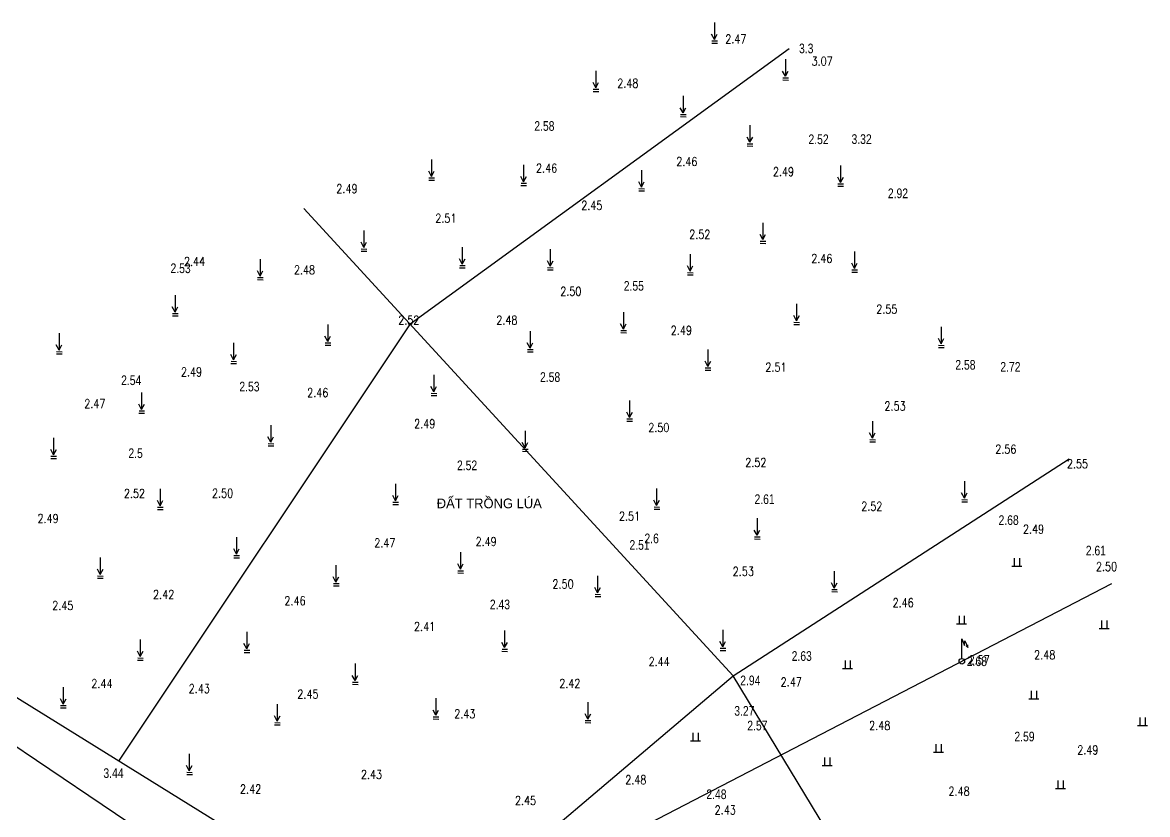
# Model space of a CAD drawing. Header units: metres. Extents: x 568068 to 569216, y 2065829 to 2066671.
# Drawn here: x 568921.5 to 569049.3, y 2066581.5 to 2066671.4 of the extents above; entities that cross this region are included whole.
import ezdxf

# ---------------------------------------------------------------- set-up
doc = ezdxf.new("R2010")
doc.units = ezdxf.units.M
doc.layers.add('neS', color=250, linetype='TUONG_XAY')
doc.styles.add('COS', font='vnsimli.shx', dxfattribs={"width": 0.8, "height": 1.1})
doc.styles.add('DIADANH1', font='VHAVAN.TTF', dxfattribs={"height": 2.3})
doc.linetypes.add('TAL_N_P', pattern='A,0.5,[130,ltypeshp.shx,S=0.25,R=0,X=0,Y=-0.25],1,[130,ltypeshp.shx,S=0.5,R=0,X=0,Y=-0.5],0.5', length=2)
doc.linetypes.add('TUONG_XAY', pattern='A,0.1,[130,ltypeshp.shx,S=0.15,R=-90,X=0,Y=0.12],0.05,[130,ltypeshp.shx,S=0.15,R=-90,X=-0.05,Y=0.24],0.01,[130,ltypeshp.shx,S=0.12,R=0,X=0.09,Y=0.12],0.01,[130,ltypeshp.shx,S=0.12,R=0,X=-0.22,Y=0.12],2.4', length=2.57)

# ---------------------------------------------------------------- blocks, each defined once
blk = doc.blocks.new('A$C4EFD3F85')
at = {"layer": 'neS'}
for p, q in [((0.7, 6.33), (1.4, 4.68)), ((1.4, 4.68), (1.43, 5.83)), ((1.43, 5.83), (2.21, 4.17)), ((2.21, 4.17), (2.2, 4.86))]:
    blk.add_line(p, q, dxfattribs=at)
for points in [[(0.7, 1.4), (0.7, 6.33)], [(2.21, 4.17), (1.79, 4.56)]]:
    blk.add_lwpolyline(points, dxfattribs=at)
blk.add_circle((0.7, 0.7), 0.7, dxfattribs=at)
blk = doc.blocks.new('A$C4FFE7273')
at = {"layer": 'neS'}
for points in [[(0.7, 5.24), (0.7, 0.95)], [(0.7, 0.95), (0, 2.28)], [(0.04, 0.03), (1.47, 0)], [(0.05, 0.59), (1.46, 0.57)], [(0.7, 0.95), (1.41, 2.28)]]:
    blk.add_lwpolyline(points, dxfattribs=at)
blk = doc.blocks.new('A$C6F6A79B1')
at = {"layer": 'neS'}
for p, q in [((0, 0), (2.52, 0)), ((0.6, 2.03), (0.6, 0)), ((1.92, 2.03), (1.92, 0))]:
    blk.add_line(p, q, dxfattribs=at)

msp = doc.modelspace()

# ---------------------------------------------------------------- linework, layer by layer
at = {"layer": 'neS', "linetype": 'TAL_N_P'}
msp.add_line((568914, 2066593.79), (568941.87, 2066575.01), dxfattribs=at)
at = {"layer": 'neS'}
for points in [[(568965.57, 2066637.19), (569008.61, 2066668.48)], [(568965.57, 2066637.19), (569008.61, 2066668.48)], [(569002.28, 2066597.2), (568953.52, 2066650.31)], [(569002.28, 2066597.2), (568953.52, 2066650.31)], [(568965.57, 2066637.19), (568932.47, 2066587.51)], [(568965.57, 2066637.19), (568932.47, 2066587.51)], [(569013.66, 2066578.41), (569002.28, 2066597.2), (569040.42, 2066621.86)], [(568643.49, 2066397.7), (568658.16, 2066405.22), (568726.01, 2066440.74), (568801.11, 2066480.12), (568876.15, 2066519.14), (568965.88, 2066566.56), (569045.29, 2066607.7)], [(568966.17, 2066566.6), (569002.28, 2066597.2)], [(568966.17, 2066566.6), (569002.28, 2066597.2)]]:
    msp.add_lwpolyline(points, dxfattribs=at)
at = {"layer": 'neS', "linetype": 'TAL_N_P'}
msp.add_lwpolyline([(568995.23, 2066544.71), (568966.11, 2066566.65), (568891.32, 2066613.03), (568884.55, 2066616.38)], dxfattribs=at)

# ---------------------------------------------------------------- block references
at = {"layer": 'neS', "linetype": 'Continuous', "xscale": 0.4499999999534339, "yscale": 0.4499999999534339, "zscale": 0.45}
for name, p in [('A$C4FFE7273', (568999.82, 2066669.07)), ('A$C4FFE7273', (569007.88, 2066664.89)), ('A$C4FFE7273', (568986.35, 2066663.58)), ('A$C4FFE7273', (568996.26, 2066660.72)), ('A$C4FFE7273', (569003.85, 2066657.39)), ('A$C4FFE7273', (568967.69, 2066653.52)), ('A$C4FFE7273', (568978.15, 2066652.91)), ('A$C4FFE7273', (569014.15, 2066652.83)), ('A$C4FFE7273', (568991.54, 2066652.29)), ('A$C4FFE7273', (568960, 2066645.44)), ('A$C4FFE7273', (569005.32, 2066646.33)), ('A$C4FFE7273', (568971.18, 2066643.55)), ('A$C4FFE7273', (568981.17, 2066643.32)), ('A$C4FFE7273', (568997.07, 2066642.75)), ('A$C4FFE7273', (569015.73, 2066643.06)), ('A$C4FFE7273', (568948.23, 2066642.2)), ('A$C4FFE7273', (568938.56, 2066638.1)), ('A$C4FFE7273', (568989.48, 2066636.18)), ('A$C4FFE7273', (569009.15, 2066637.11)), ('A$C4FFE7273', (568925.39, 2066633.77)), ('A$C4FFE7273', (568955.9, 2066634.77)), ('A$C4FFE7273', (568978.88, 2066634.02)), ('A$C4FFE7273', (569025.57, 2066634.49)), ('A$C4FFE7273', (568945.21, 2066632.68)), ('A$C4FFE7273', (568999.08, 2066631.93)), ('A$C4FFE7273', (568967.94, 2066629.04)), ('A$C4FFE7273', (568934.76, 2066627.04)), ('A$C4FFE7273', (568990.18, 2066626.13)), ('A$C4FFE7273', (569017.77, 2066623.78)), ('A$C4FFE7273', (568949.43, 2066623.32)), ('A$C4FFE7273', (568978.31, 2066622.7)), ('A$C4FFE7273', (568924.76, 2066621.89)), ('A$C4FFE7273', (569028.21, 2066616.96)), ('A$C4FFE7273', (568936.87, 2066616.1)), ('A$C4FFE7273', (568963.6, 2066616.67)), ('A$C4FFE7273', (568993.26, 2066616.13)), ('A$C4FFE7273', (569004.66, 2066612.75)), ('A$C4FFE7273', (568945.54, 2066610.61)), ('A$C4FFE7273', (568930.06, 2066608.29)), ('A$C4FFE7273', (568970.98, 2066608.89)), ('A$C6F6A79B1', (569033.93, 2066609.67)), ('A$C4FFE7273', (568956.84, 2066607.44)), ('A$C4FFE7273', (569013.44, 2066606.76)), ('A$C4FFE7273', (568986.56, 2066606.21)), ('A$C6F6A79B1', (569027.65, 2066603.1)), ('A$C6F6A79B1', (569043.84, 2066602.6)), ('A$C4FFE7273', (568946.7, 2066599.86)), ('A$C4FFE7273', (568975.99, 2066599.99)), ('A$C4FFE7273', (569000.76, 2066600.09)), ('A$C4FFE7273', (568934.61, 2066598.98)), ('A$C4EFD3F85', (569027.93, 2066598.55)), ('A$C6F6A79B1', (569014.7, 2066598.05)), ('A$C4FFE7273', (568959, 2066596.24)), ('A$C4FFE7273', (568925.86, 2066593.57)), ('A$C6F6A79B1', (569035.85, 2066594.61)), ('A$C4FFE7273', (568950.17, 2066591.63)), ('A$C4FFE7273', (568968.18, 2066592.3)), ('A$C4FFE7273', (568985.45, 2066591.88)), ('A$C6F6A79B1', (569048.19, 2066591.58)), ('A$C6F6A79B1', (568997.43, 2066589.84)), ('A$C6F6A79B1', (569025.02, 2066588.55)), ('A$C4FFE7273', (568940.18, 2066585.99)), ('A$C6F6A79B1', (569012.38, 2066587.03)), ('A$C6F6A79B1', (569038.88, 2066584.41))]:
    msp.add_blockref(name, p, dxfattribs=at)

# ---------------------------------------------------------------- texts
at = {"layer": 'neS', "linetype": 'Continuous', "style": 'COS', "width": 0.8}
for s, p in [('2.47', (569001.37, 2066669.05)), ('3.07', (569011.18, 2066666.54)), ('2.48', (568989.11, 2066664.02)), ('2.46', (568979.88, 2066654.38)), ('2.46', (568995.8, 2066655.13)), ('2.49', (569006.78, 2066653.98)), ('2.49', (568957.2, 2066652.05)), ('2.45', (568985.01, 2066650.15)), ('2.51', (568968.44, 2066648.69)), ('2.52', (568997.27, 2066646.86)), ('2.46', (569011.14, 2066644.12)), ('2.44', (568939.89, 2066643.78)), ('2.48', (568952.38, 2066642.82)), ('2.50', (568982.63, 2066640.39)), ('2.55', (569018.51, 2066638.36)), ('2.52', (568964.23, 2066637.12)), ('2.48', (568975.37, 2066637.11)), ('2.49', (568995.18, 2066635.96)), ('2.49', (568939.55, 2066631.23)), ('2.51', (569005.93, 2066631.77)), ('2.46', (568953.88, 2066628.88)), ('2.47', (568928.57, 2066627.63)), ('2.53', (569019.45, 2066627.36)), ('2.49', (568966.03, 2066625.35)), ('2.50', (568992.63, 2066624.91)), ('2.56', (569032.04, 2066622.46)), ('2.52', (569003.65, 2066620.95)), ('2.55', (569040.17, 2066620.8)), ('2.52', (568933.06, 2066617.43)), ('2.50', (568943.08, 2066617.45)), ('2.52', (569016.81, 2066615.97)), ('2.49', (568923.25, 2066614.58)), ('2.51', (568989.3, 2066614.85)), ('2.49', (569035.19, 2066613.37)), ('2.49', (568973.01, 2066611.96)), ('2.47', (568961.5, 2066611.81)), ('2.53', (569002.22, 2066608.58)), ('2.50', (569043.48, 2066609.12)), ('2.50', (568981.74, 2066607.14)), ('2.42', (568936.38, 2066605.95)), ('2.45', (568924.92, 2066604.69)), ('2.46', (568951.3, 2066605.24)), ('2.46', (569020.38, 2066605.02)), ('2.41', (568966.02, 2066602.31)), ('2.44', (568992.66, 2066598.33)), ('2.57', (569029.01, 2066598.52)), ('2.48', (569036.45, 2066599.1)), ('2.44', (568929.37, 2066595.83)), ('2.42', (568982.52, 2066595.84)), ('2.47', (569007.67, 2066596.01)), ('2.43', (568940.43, 2066595.26)), ('2.45', (568952.77, 2066594.64)), ('2.43', (568970.58, 2066592.39)), ('2.48', (569017.71, 2066591.07)), ('2.49', (569041.35, 2066588.29)), ('2.43', (568959.99, 2066585.51)), ('2.42', (568946.26, 2066583.85)), ('2.48', (568990.01, 2066584.91)), ('2.45', (568977.49, 2066582.55)), ('2.48', (569026.72, 2066583.6)), ('2.43', (569000.17, 2066581.47))]:
    msp.add_text(s, height=1, dxfattribs=at).set_placement(p)
at = {"layer": 'neS', "width": 0.8}
for s, p in [('3.3', (569009.75, 2066667.93)), ('2.58', (568979.68, 2066659.12)), ('2.52', (569010.82, 2066657.61)), ('3.32', (569015.71, 2066657.63)), ('2.92', (569019.84, 2066651.47)), ('2.53', (568938.36, 2066642.96)), ('2.55', (568989.84, 2066640.96)), ('2.58', (569027.5, 2066631.99)), ('2.72', (569032.61, 2066631.76)), ('2.54', (568932.75, 2066630.24)), ('2.58', (568980.33, 2066630.6)), ('2.53', (568946.18, 2066629.52)), ('2.5', (568933.58, 2066621.95)), ('2.52', (568970.9, 2066620.57)), ('2.61', (569004.69, 2066616.73)), ('2.68', (569032.41, 2066614.35)), ('2.6', (568992.19, 2066612.27)), ('2.51', (568990.49, 2066611.53)), ('2.61', (569042.32, 2066610.89)), ('2.43', (568974.63, 2066604.77)), ('2.63', (569008.91, 2066598.91)), ('2.68', (569028.8, 2066598.32)), ('2.94', (569003.07, 2066596.14)), ('3.27', (569002.39, 2066592.68)), ('3.27', (569002.39, 2066592.68)), ('3.27', (569002.39, 2066592.68)), ('3.27', (569002.39, 2066592.68)), ('2.57', (569003.87, 2066591.01)), ('2.59', (569034.21, 2066589.77)), ('3.44', (568930.74, 2066585.61)), ('2.48', (568999.22, 2066583.21))]:
    msp.add_text(s, height=1.1, dxfattribs=at).set_placement(p)
at = {"layer": 'neS', "style": 'DIADANH1'}
msp.add_text('®Êt trång lóa', height=1.1, dxfattribs=at).set_placement((568968.6, 2066616.25))

doc.saveas('drawing.dxf')
